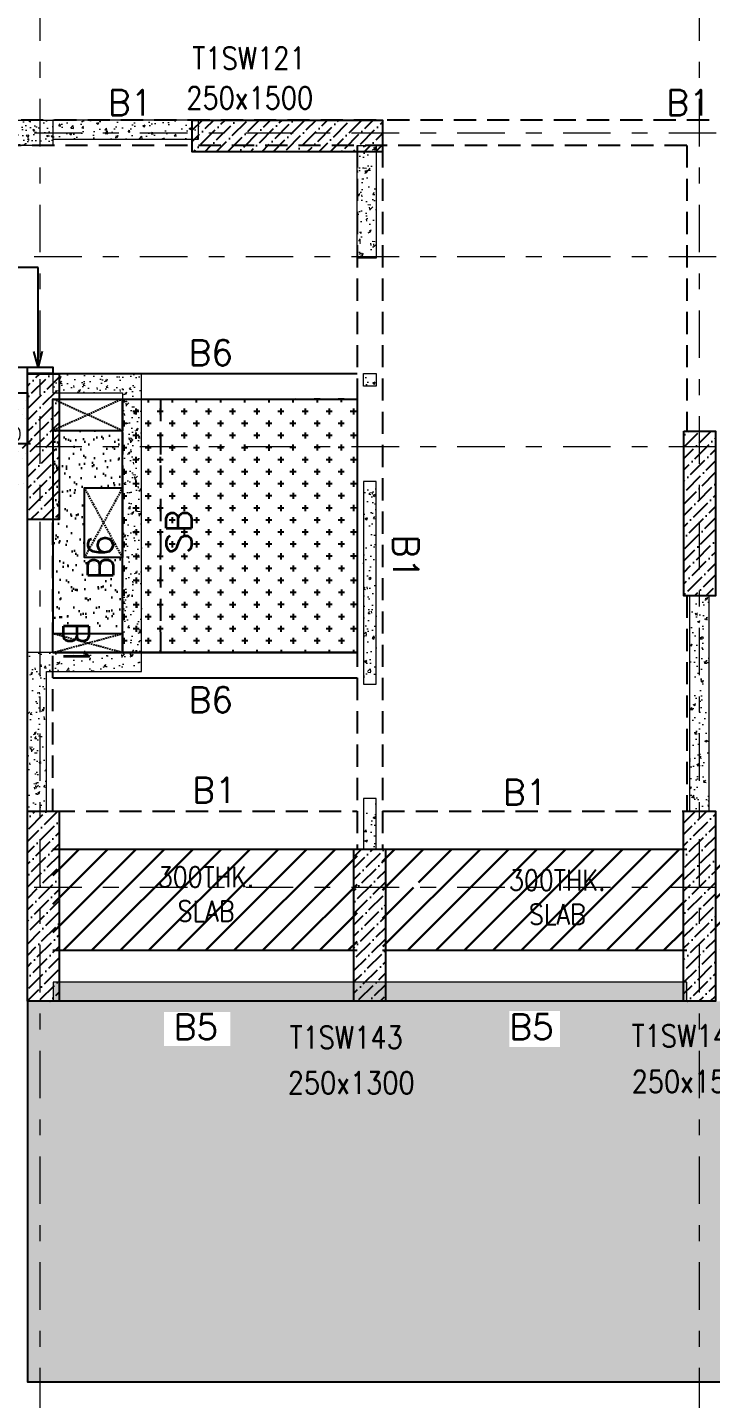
# Model space of a CAD drawing. Header units: millimetres. Extents: x 1078357 to 1340092, y -4684019 to -4550360.
# Drawn here: x 1166250 to 1171638, y -4592744 to -4581931 of the extents above; entities that cross this region are included whole.
import ezdxf

# ---------------------------------------------------------------- set-up
doc = ezdxf.new("R2010")
doc.units = ezdxf.units.MM
doc.header["$PDMODE"] = 35
for name, pattern in [('CONTINOUS', [0]), ('DGN STYLE 7', [8.34, 3.75, -1.67, 1.25, -1.67]), ('HIDDEN', [0.375, 0.25, -0.125]), ('New Retail block$0$CONTINOUS', [0])]:
    doc.linetypes.add(name, pattern=pattern)
doc.layers.get('0').update_dxf_attribs({"lineweight": 0})
doc.layers.get('Defpoints').update_dxf_attribs({"lineweight": 0})
for name, color, linetype in [('DROP SLAB', 8, 'Continuous'), ('S-BEAM', 3, 'Continuous'), ('S-BEAM-IDEN', 6, 'Continuous'), ('S-COL_STOP', 12, 'Continuous'), ('S-CUTOUT', 8, 'Continuous'), ('S-SLAB-PROJECTION', 2, 'New Retail block$0$CONTINOUS'), ('S-SLAB-STOP', 8, 'New Retail block$0$CONTINOUS')]:
    doc.layers.add(name, color=color, linetype=linetype)
for name, color, linetype, lineweight in [('GRID LINE', 8, 'Continuous', 0), ('HATCH', 8, 'Continuous', 30), ('S-COL-IDEN', 30, 'Continuous', 25), ('S-NON STR RCC WALL', 8, 'Continuous', 0), ('SLAB THK.', 6, 'Continuous', 0)]:
    doc.layers.add(name, color=color, linetype=linetype, lineweight=lineweight)
doc.styles.add('Roman', font='romans')
doc.styles.add('ROMANS', font='romans.shx', dxfattribs={"width": 0.85})
doc.dimstyles.new('HARESH', dxfattribs={"dimtxt": 150, "dimasz": 75, "dimexe": 0, "dimexo": 0, "dimgap": 25, "dimtad": 1, "dimdec": 0, "dimdsep": 46, "dimtxsty": 'Roman', "dimblk": 'OBLIQUE', "dimcen": 225, "dimdle": 25, "dimclrd": 2, "dimclre": 2, "dimclrt": 7, "dimadec": 8, "dimazin": 1, "dimtfac": 1, "dimtdec": 0, "dimtmove": 0, "dimatfit": 0, "dimfxl": 1, "dimlwd": -1, "dimlwe": -1, "dimarcsym": 0})
pattern_1 = [(45, (2236684.96, -9406181.02), (33.67596045, 123.4785217), [158.75, -31.75, 0, -31.75])]

# ---------------------------------------------------------------- blocks, each defined once
blk = doc.blocks.new('_Oblique')
at = {"color": 0, "linetype": 'ByBlock', "lineweight": -2}
blk.add_line((-0.5, -0.5), (0.5, 0.5), dxfattribs=at)
blk = doc.blocks.new('*D558')
at = {"layer": 'Defpoints', "color": 0, "ltscale": 700, "transparency": 16777216}
for p in [(1165575, -4584812, 0), (1166250, -4584812, 0), (1166250, -4585212)]:
    blk.add_point(p, dxfattribs=at)
at = {"layer": 'S-BEAM-IDEN', "color": 2, "ltscale": 700, "transparency": 16777216}
for p, q in [((1165575, -4584812), (1165575, -4585212)), ((1166250, -4584812), (1166250, -4585212)), ((1165550, -4585212), (1166275, -4585212))]:
    blk.add_line(p, q, dxfattribs=at)
at = {"layer": 'S-BEAM-IDEN', "color": 2, "ltscale": 700, "transparency": 16777216, "xscale": 75, "yscale": 75, "zscale": 75, "rotation": 180}
blk.add_blockref('_Oblique', (1165575, -4585212), dxfattribs=at)
at = {"layer": 'S-BEAM-IDEN', "color": 2, "ltscale": 700, "transparency": 16777216, "xscale": 75, "yscale": 75, "zscale": 75}
blk.add_blockref('_Oblique', (1166250, -4585212), dxfattribs=at)
at = {"layer": 'S-BEAM-IDEN', "ltscale": 700, "transparency": 16777216, "insert": (1165913, -4585137), "char_height": 150, "attachment_point": 5, "style": 'Roman'}
blk.add_mtext('{\\H0.666667x;200x650}', dxfattribs=at)

msp = doc.modelspace()

# ---------------------------------------------------------------- hatches: boundary and pattern name
at = {"layer": 'DROP SLAB'}
h = msp.add_hatch(dxfattribs=at)
h.set_pattern_fill('CROSS', color=8, scale=15, angle=0.03079)
h.set_pattern_definition([(180.03079016, (-5442415.44, 23516052.49), (-95.19879988, -95.3011726), [47.625, -142.875]), (270.03079016, (-5442439.27, 23516076.29), (95.3011726, -95.19879988), [47.625, -142.875])])
h.paths.add_polyline_path([(1167000.4, -4584861.5), (1168850.4, -4584861.5), (1168850.4, -4586861.2), (1167000.4, -4586861.2)])
at = {"layer": 'HATCH'}
h = msp.add_hatch(dxfattribs=at)
h.set_pattern_fill('AR-SAND', color=8, scale=3, angle=179.97015)
h.set_pattern_definition([(37.47015413, (-3947482.23, 18781897.11), (-4.72361136, 146.8264517), [0, -115.824, 0, -129.54, 0, -123.825]), (7.4701541, (-3947482.23, 18781897.11), (134.9689868, 214.9772528), [0, -62.484, 0, -104.394, 0, -40.005]), (327.4701541, (-3947575.95, 18781897.16), (237.2979035, 0.3075449), [0, -38.1, 0, -137.16, 0, -179.07]), (317.4701541, (-3947575.95, 18781897.16), (229.1017424, 66.759465), [0, -19.05, 0, -89.916, 0, -102.87])])
h.paths.add_polyline_path([(1166250.7, -4584811.5), (1163800.8, -4584811.5), (1163800.7, -4585561.4), (1166250.7, -4585561.4)])
h = msp.add_hatch(dxfattribs=at)
h.set_pattern_fill('AR-SAND', color=8, scale=3, angle=180.02985)
h.set_pattern_definition([(37.47015413, (-5055217.64, 23689863.97), (-4.72361136, 146.8264517), [0, -115.824, 0, -129.54, 0, -123.825]), (7.4701541, (-5055217.64, 23689863.97), (134.9689868, 214.9772528), [0, -62.484, 0, -104.394, 0, -40.005]), (327.47015413, (-5055311.37, 23689864.02), (237.29790347, 0.3075449), [0, -38.1, 0, -137.16, 0, -179.07]), (317.4701541, (-5055311.37, 23689864.02), (229.1017424, 66.759465), [0, -19.05, 0, -89.916, 0, -102.87])])
h.paths.add_polyline_path([(1166450.4, -4586711.5), (1167000.4, -4586711.5), (1167000.4, -4586111.4), (1166700.4, -4586111.4), (1166700.4, -4585561.5), (1167000.4, -4585561.5), (1167000.4, -4585111.5), (1166450.4, -4585111.5)])
at = {"layer": 'HATCH', "ltscale": 1000}
h = msp.add_hatch(dxfattribs=at)
h.set_pattern_fill('ANSI31', color=8, scale=50, angle=180)
h.set_pattern_definition([(225, (-23084.82, 143650.3), (112.2532015, -112.2532015), [])])
h.paths.add_polyline_path([(1168850.4, -4589211.5), (1168850.4, -4588411.4), (1166450.4, -4588411.4), (1166450.4, -4589211.5)])
h = msp.add_hatch(dxfattribs=at)
h.set_pattern_fill('ANSI31', color=8, scale=50, angle=180)
h.set_pattern_definition([(225, (-1120309.54, 4827669.49), (112.2532015, -112.2532015), [])])
h.paths.add_polyline_path([(1169054, -4589211.5), (1171425.5, -4589211.5), (1171418.2, -4588411.3), (1169046.8, -4588411.3)])
h.paths.add_polyline_path([(1171675.4, -4588411.3), (1171675.5, -4589211.5), (1174050.4, -4589211.5), (1174050.4, -4588411.3)])
h.paths.add_polyline_path([(1176625.4, -4588411.4), (1174275.4, -4588411.4), (1174250.4, -4589211.5), (1176600.4, -4589211.5)])
h.paths.add_polyline_path([(1169334.3, -4588498.6), (1169334.3, -4588865.3), (1169295.6, -4588865.3), (1169295.7, -4588498.6)], flags=16)
h.paths.add_polyline_path([(1174031, -4588498.6), (1174031, -4588865.3), (1174050.4, -4588865.3), (1174050.4, -4588498.6)])
at = {"layer": 'HATCH'}
h = msp.add_hatch(dxfattribs=at)
h.set_pattern_fill('AR-SAND', color=8, scale=3, angle=179.97015)
h.set_pattern_definition([(37.47015413, (-5045932.23, 23465916.23), (-4.72361136, 146.8264517), [0, -115.824, 0, -129.54, 0, -123.825]), (7.4701541, (-5045932.23, 23465916.23), (134.9689868, 214.9772528), [0, -62.484, 0, -104.394, 0, -40.005]), (327.47015413, (-5046025.96, 23465916.28), (237.29790347, 0.3075449), [0, -38.1, 0, -137.16, 0, -179.07]), (317.4701541, (-5046025.96, 23465916.28), (229.1017424, 66.759465), [0, -19.05, 0, -89.916, 0, -102.87])])
h.paths.add_polyline_path([(1175085.5, -4589676.1), (1175085.5, -4589979.5), (1175486, -4589979.5), (1175486, -4589676.1)])
h.paths.add_polyline_path([(1172681.2, -4589669.4), (1172681.2, -4589958.8), (1173091.3, -4589958.8), (1173091.3, -4589669.4)])
h.paths.add_polyline_path([(1170051.4, -4589688.7), (1170051.4, -4589971.8), (1170450.2, -4589971.8), (1170450.2, -4589688.7)])
h.paths.add_polyline_path([(1167327.6, -4589694.5), (1167327.6, -4589963.7), (1167849.5, -4589963.7), (1167849.5, -4589694.5)])
h.paths.add_polyline_path([(1171650.4, -4589611.6), (1171450.5, -4589611.6), (1171450.5, -4589611.6), (1166453.4, -4589611.6), (1166250.4, -4589611.6), (1166250.4, -4592611.6), (1176850.4, -4592611.6), (1176850.4, -4589611.6), (1176647.5, -4589611.6), (1171650.4, -4589611.6)])
h.paths.add_polyline_path([(1169093.9, -4589636.7), (1169093.9, -4589661.9), (1169093.9, -4589611.6), (1169093.9, -4589586.5)])
h.paths.add_polyline_path([(1173377.8, -4589661.9), (1173801.6, -4589661.9), (1173801.6, -4589611.6), (1173377.8, -4589611.6)])
at = {"layer": 'S-COL_STOP', "lineweight": 25}
h = msp.add_hatch(dxfattribs=at)
h.set_pattern_fill('ANSI36', color=8, scale=20)
h.set_pattern_definition(pattern_1)
h.paths.add_polyline_path([(1167550.6, -4582661.5), (1169050.6, -4582661.5), (1169050.6, -4582911.5), (1167550.6, -4582911.5)])
h = msp.add_hatch(dxfattribs=at)
h.set_pattern_fill('ANSI36', color=8, scale=20)
h.set_pattern_definition(pattern_1)
h.paths.add_polyline_path([(1166250.6, -4584661.6), (1166500.6, -4584661.6), (1166500.6, -4585811.6), (1166250.6, -4585811.6)])
h = msp.add_hatch(dxfattribs=at)
h.set_pattern_fill('ANSI36', color=8, scale=20)
h.set_pattern_definition(pattern_1)
h.paths.add_polyline_path([(1171426.7, -4585113.7), (1171676.7, -4585113.7), (1171676.7, -4586413.7), (1171426.7, -4586413.7)])
h = msp.add_hatch(dxfattribs=at)
h.set_pattern_fill('ANSI36', color=8, scale=20)
h.set_pattern_definition(pattern_1)
h.paths.add_polyline_path([(1166250.6, -4588111.5), (1166500.6, -4588111.5), (1166500.6, -4589611.5), (1166250.6, -4589611.5)])
h = msp.add_hatch(dxfattribs=at)
h.set_pattern_fill('ANSI36', color=8, scale=20)
h.set_pattern_definition(pattern_1)
h.paths.add_polyline_path([(1171425.6, -4588111.5), (1171675.6, -4588111.5), (1171675.6, -4589611.5), (1171425.6, -4589611.5)])
h = msp.add_hatch(dxfattribs=at)
h.set_pattern_fill('ANSI36', color=8, scale=20)
h.set_pattern_definition(pattern_1)
h.paths.add_polyline_path([(1169075.6, -4588411.5), (1169075.6, -4589611.3), (1168825.6, -4589611.3), (1168825.6, -4588411.5)])
at = {"layer": 'S-NON STR RCC WALL'}
h = msp.add_hatch(dxfattribs=at)
h.set_pattern_fill('AR-CONC', color=8, scale=20, angle=90)
h.set_pattern_definition([(140, (-2031724.39, -7117881.09), (12.550427, 143.4520365), [15, -165]), (85, (-2031724.39, -7117881.09), (-150.438427, -27.7502667), [12, -132]), (190.4514445, (-2031723.35, -7117869.13), (-137.887998, 115.7017693), [12.7480384, -140.2284224]), (136.1842, (-2031764.4, -7117881.09), (33.103856, 213.448266), [22.5, -247.5]), (186.6356355, (-2031761.63, -7117863.3), (-194.82372, 186.932389), [19.122068, -210.342752]), (81.184164, (-2031764.4, -7117881.09), (-194.82372, 186.932389), [18, -198]), (111, (-2031754.39, -7117861.09), (80.523778, 119.3814104), [15, -165]), (56, (-2031754.39, -7117861.09), (-145.030009, 48.6630664), [12, -132]), (161.4514447, (-2031747.68, -7117851.14), (-64.5062306, 168.0444753), [12.748038, -140.2284224]), (127.5, (-2031724.39, -7117881.09), (-66.57877077, 2.43197106), [0, -130.4, 0, -134, 0, -132.5]), (97.5, (-2031724.39, -7117881.09), (-78.8823424, 52.6139075), [0, -76.4, 0, -127.4, 0, -50.5]), (57.5, (-2031724.39, -7117925.69), (4.51097435, 106.7644872), [0, -50, 0, -156, 0, -207]), (47.5, (-2031724.39, -7117945.69), (-20.0209965, 116.6372339), [0, -65, 0, -103.6, 0, -147])])
h.paths.add_polyline_path([(1165775.6, -4582661.6), (1166450.6, -4582661.6), (1166450.6, -4582861.5), (1165775.6, -4582861.5)])
at = {"layer": 'S-NON STR RCC WALL', "ltscale": 700}
h = msp.add_hatch(dxfattribs=at)
h.set_pattern_fill('AR-CONC', color=256)
h.set_pattern_definition([(50, (1135584.19, -4398608.3), (182.18467, -15.93909), [19.05, -209.55]), (355, (1135584.19, -4398608.3), (-35.24342, 191.05685), [15.24, -167.64058]), (100.45144, (1135599.37, -4398609.62), (146.94125, 175.11775), [16.19, -178.09024]), (46.1842, (1135584.2, -4398557.5), (271.07904, -42.04233), [28.575, -314.325]), (96.63556, (1135606.78, -4398561), (237.40413, 247.42612), [24.28502, -267.1356]), (351.18415, (1135584.2, -4398557.5), (237.40413, 247.42612), [22.85997, -251.45973]), (21, (1135609.59, -4398570.2), (151.61439, -102.2652), [19.05, -209.55]), (326, (1135609.59, -4398570.2), (61.80203, 184.18797), [15.24, -167.64]), (71.45144, (1135622.23, -4398578.72), (213.41642, 81.92277), [16.19, -178.08994]), (37.5, (1135584.19, -4398608.294), (3.088603, 84.55504), [0, -165.608, 0, -170.18, 0, -168.275]), (7.5, (1135584.19, -4398608.29), (66.819663, 100.180575), [0, -97.028, 0, -161.798, 0, -64.135]), (327.5, (1135527.55, -4398608.294), (135.590595, -5.728744), [0, -63.5, 0, -198.12, 0, -262.89]), (317.5, (1135502.15, -4398608.3), (148.12918, 25.42649), [0, -82.55, 0, -131.572, 0, -186.69])])
h.paths.add_polyline_path([(1167600.4, -4582661.5), (1166450.4, -4582661.5), (1166450.4, -4582811.5), (1167600.4, -4582811.5)])
at = {"layer": 'S-NON STR RCC WALL'}
h = msp.add_hatch(dxfattribs=at)
h.set_pattern_fill('AR-CONC', color=256, angle=180)
h.set_pattern_definition([(50, (-6282684.39, 28294667.48), (182.184669, -15.93908554), [19.05, -209.55]), (355, (-6282684.39, 28294667.48), (-35.2434214, 191.0568452), [15.24, -167.6405842]), (100.4514447, (-6282669.2, 28294666.15), (146.9412471, 175.1177519), [16.1900088, -178.0902446]), (46.1842, (-6282684.4, 28294718.28), (271.0790409, -42.042328), [28.575, -314.325]), (96.6355576, (-6282661.8, 28294714.78), (237.404134, 247.4261246), [24.2850231, -267.1356082]), (351.1841512, (-6282684.4, 28294718.28), (237.404134, 247.4261246), [22.859967, -251.459732]), (21, (-6282658.99, 28294705.58), (151.6143913, -102.2651982), [19.05, -209.55]), (326, (-6282658.99, 28294705.58), (61.8020283, 184.1879661), [15.24, -167.64]), (71.451445, (-6282646.36, 28294697.06), (213.4164193, 81.9227689), [16.1900088, -178.0899376]), (37.5, (-6282684.39, 28294667.48), (3.08860325, 84.55503887), [0, -165.608, 0, -170.18, 0, -168.275]), (7.5, (-6282684.39, 28294667.48), (66.8196625, 100.18057482), [0, -97.028, 0, -161.798, 0, -64.135]), (327.5, (-6282741.03, 28294667.48), (135.59059517, -5.72874399), [0, -63.5, 0, -198.12, 0, -262.89]), (317.5, (-6282766.43, 28294667.48), (148.1291814, 25.42649103), [0, -82.55, 0, -131.572, 0, -186.69])])
h.paths.add_polyline_path([(1168850.4, -4582861.5), (1169000.4, -4582861.5), (1169000.4, -4583751.4), (1168850.4, -4583751.4)])
h = msp.add_hatch(dxfattribs=at)
h.set_pattern_fill('AR-CONC', color=256, angle=180)
h.set_pattern_definition([(50, (-5225719.91, 23613938.34), (182.184669, -15.93908554), [19.05, -209.55]), (355, (-5225719.9, 23613938.34), (-35.2434214, 191.0568452), [15.24, -167.6405842]), (100.4514447, (-5225704.73, 23613937.02), (146.9412471, 175.1177519), [16.1900088, -178.0902446]), (46.1842, (-5225719.9, 23613989.14), (271.0790409, -42.042328), [28.575, -314.325]), (96.6355576, (-5225697.32, 23613985.64), (237.404134, 247.4261246), [24.2850231, -267.1356082]), (351.1841512, (-5225719.9, 23613989.14), (237.404134, 247.4261246), [22.859967, -251.459732]), (21, (-5225694.51, 23613976.44), (151.6143913, -102.2651982), [19.05, -209.55]), (326, (-5225694.5, 23613976.44), (61.8020283, 184.1879661), [15.24, -167.64]), (71.451445, (-5225681.87, 23613967.92), (213.4164193, 81.9227689), [16.1900088, -178.0899376]), (37.5, (-5225719.91, 23613938.345), (3.08860325, 84.55503887), [0, -165.608, 0, -170.18, 0, -168.275]), (7.5, (-5225719.91, 23613938.345), (66.8196625, 100.18057482), [0, -97.028, 0, -161.798, 0, -64.135]), (327.5, (-5225776.55, 23613938.345), (135.59059517, -5.728744), [0, -63.5, 0, -198.12, 0, -262.89]), (317.5, (-5225801.95, 23613938.34), (148.1291814, 25.42649103), [0, -82.55, 0, -131.572, 0, -186.69])])
h.paths.add_polyline_path([(1167150.4, -4587011.5), (1167150.4, -4584661.5), (1166450.4, -4584661.5), (1166450.4, -4584811.5), (1167000.4, -4584811.5), (1167000.4, -4586861.5), (1166250.4, -4586861.5), (1166250.4, -4588111.4), (1166400.4, -4588111.4), (1166400.4, -4587011.5)])
h = msp.add_hatch(dxfattribs=at)
h.set_pattern_fill('AR-CONC', color=256, angle=180)
h.set_pattern_definition([(50, (2266175.31, -9075725.49), (182.184669, -15.9390855), [19.05, -209.55]), (355, (2266175.31, -9075725.49), (-35.2434214, 191.056845), [15.24, -167.640584]), (100.4514447, (2266190.5, -9075726.82), (146.941247, 175.117752), [16.190009, -178.0902446]), (46.1842, (2266175.31, -9075674.69), (271.079041, -42.042328), [28.575, -314.325]), (96.6355576, (2266197.9, -9075678.2), (237.404134, 247.426125), [24.285023, -267.135608]), (351.184151, (2266175.3, -9075674.7), (237.404134, 247.426125), [22.859967, -251.459732]), (21, (2266200.71, -9075687.39), (151.6143913, -102.265198), [19.05, -209.55]), (326, (2266200.71, -9075687.39), (61.802028, 184.187966), [15.24, -167.64]), (71.451445, (2266213.35, -9075695.91), (213.416419, 81.922769), [16.190009, -178.0899376]), (37.5, (2266175.314, -9075725.49), (3.08860325, 84.5550389), [0, -165.608, 0, -170.18, 0, -168.275]), (7.5, (2266175.31, -9075725.49), (66.8196625, 100.1805748), [0, -97.028, 0, -161.798, 0, -64.135]), (327.5, (2266118.67, -9075725.49), (135.5905952, -5.728744), [0, -63.5, 0, -198.12, 0, -262.89]), (317.5, (2266093.27, -9075725.49), (148.1291814, 25.426491), [0, -82.55, 0, -131.572, 0, -186.69])])
h.paths.add_polyline_path([(1168900.4, -4584661.3), (1169000.4, -4584661.3), (1169000.4, -4584761.3), (1168900.4, -4584761.3)])
h = msp.add_hatch(dxfattribs=at)
h.set_pattern_fill('AR-CONC', color=256, angle=180)
h.set_pattern_definition([(50, (2266188.53, -9074360.82), (182.184669, -15.9390855), [19.05, -209.55]), (355, (2266188.53, -9074360.82), (-35.2434214, 191.056845), [15.24, -167.640584]), (100.4514447, (2266203.71, -9074362.15), (146.941247, 175.117752), [16.190009, -178.0902446]), (46.1842, (2266188.53, -9074310.02), (271.079041, -42.042328), [28.575, -314.325]), (96.6355576, (2266211.12, -9074313.53), (237.404134, 247.426125), [24.285023, -267.135608]), (351.184151, (2266188.53, -9074310.02), (237.404134, 247.426125), [22.859967, -251.459732]), (21, (2266213.93, -9074322.72), (151.6143913, -102.265198), [19.05, -209.55]), (326, (2266213.93, -9074322.72), (61.802028, 184.187966), [15.24, -167.64]), (71.451445, (2266226.56, -9074331.24), (213.416419, 81.922769), [16.190009, -178.0899376]), (37.5, (2266188.53, -9074360.82), (3.08860325, 84.5550389), [0, -165.608, 0, -170.18, 0, -168.275]), (7.5, (2266188.53, -9074360.82), (66.8196625, 100.1805748), [0, -97.028, 0, -161.798, 0, -64.135]), (327.5, (2266131.886, -9074360.82), (135.5905952, -5.728744), [0, -63.5, 0, -198.12, 0, -262.89]), (317.5, (2266106.49, -9074360.82), (148.1291814, 25.426491), [0, -82.55, 0, -131.572, 0, -186.69])])
h.paths.add_polyline_path([(1168900.4, -4587111.3), (1169000.4, -4587111.3), (1169000.4, -4585511.3), (1168900.4, -4585511.3)])
at = {"layer": 'S-NON STR RCC WALL', "ltscale": 700}
h = msp.add_hatch(dxfattribs=at)
h.set_pattern_fill('AR-CONC', color=256)
h.set_pattern_definition([(50, (38359.47, 285410.9), (182.184669, -15.9390855), [19.05, -209.55]), (355, (38359.47, 285410.9), (-35.2434214, 191.056845), [15.24, -167.640584]), (100.4514447, (38374.66, 285409.56), (146.941247, 175.117752), [16.190009, -178.0902446]), (46.1842, (38359.47, 285461.7), (271.079041, -42.042328), [28.575, -314.325]), (96.6355576, (38382.06, 285458.2), (237.404134, 247.426125), [24.285023, -267.135608]), (351.184151, (38359.47, 285461.7), (237.404134, 247.426125), [22.859967, -251.459732]), (21, (38384.87, 285449), (151.6143913, -102.265198), [19.05, -209.55]), (326, (38384.87, 285449), (61.802028, 184.187966), [15.24, -167.64]), (71.451445, (38397.51, 285440.47), (213.416419, 81.922769), [16.190009, -178.0899376]), (37.5, (38359.475, 285410.89), (3.08860325, 84.5550389), [0, -165.608, 0, -170.18, 0, -168.275]), (7.5, (38359.475, 285410.89), (66.8196625, 100.1805748), [0, -97.028, 0, -161.798, 0, -64.135]), (327.5, (38302.83, 285410.89), (135.5905952, -5.728744), [0, -63.5, 0, -198.12, 0, -262.89]), (317.5, (38277.43, 285410.89), (148.1291814, 25.426491), [0, -82.55, 0, -131.572, 0, -186.69])])
h.paths.add_polyline_path([(1171475.4, -4586411.4), (1171625.4, -4586411.4), (1171625.4, -4588111.4), (1171475.4, -4588111.4)])
at = {"layer": 'S-NON STR RCC WALL'}
h = msp.add_hatch(dxfattribs=at)
h.set_pattern_fill('AR-CONC', color=256, angle=180)
h.set_pattern_definition([(50, (1168963.81, -4390341.64), (182.18467, -15.93909), [19.05, -209.55]), (355, (1168963.81, -4390341.64), (-35.24342, 191.05685), [15.24, -167.64058]), (100.45144, (1168979, -4390342.96), (146.94125, 175.11775), [16.19001, -178.09024]), (46.1842, (1168963.81, -4390290.84), (271.07904, -42.04233), [28.575, -314.325]), (96.63556, (1168986.4, -4390294.34), (237.40413, 247.42612), [24.28502, -267.1356]), (351.18415, (1168963.8, -4390290.84), (237.40413, 247.42612), [22.85997, -251.45973]), (21, (1168989.21, -4390303.54), (151.61439, -102.2652), [19.05, -209.55]), (326, (1168989.21, -4390303.54), (61.80203, 184.18797), [15.24, -167.64]), (71.45144, (1169001.85, -4390312.06), (213.41642, 81.92277), [16.19001, -178.08994]), (37.5, (1168963.81, -4390341.636), (3.088603, 84.555039), [0, -165.608, 0, -170.18, 0, -168.275]), (7.5, (1168963.81, -4390341.64), (66.819663, 100.180575), [0, -97.028, 0, -161.798, 0, -64.135]), (327.5, (1168907.17, -4390341.636), (135.590595, -5.728744), [0, -63.5, 0, -198.12, 0, -262.89]), (317.5, (1168881.77, -4390341.64), (148.12918, 25.42649), [0, -82.55, 0, -131.572, 0, -186.69])])
h.paths.add_polyline_path([(1168900.4, -4588411.8), (1169000.4, -4588411.8), (1169000.4, -4588011.3), (1168900.4, -4588011.3)])
h = msp.add_hatch(dxfattribs=at)
h.set_pattern_fill('AR-CONC', color=256, angle=180)
h.set_pattern_definition([(50, (-6322944.62, 28297957.53), (182.184669, -15.93908554), [19.05, -209.55]), (355, (-6322944.62, 28297957.53), (-35.2434214, 191.0568452), [15.24, -167.6405842]), (100.4514447, (-6322929.44, 28297956.2), (146.9412471, 175.1177519), [16.1900088, -178.0902446]), (46.1842, (-6322944.62, 28298008.33), (271.0790409, -42.042328), [28.575, -314.325]), (96.6355576, (-6322922.03, 28298004.83), (237.404134, 247.4261246), [24.2850231, -267.1356082]), (351.1841512, (-6322944.62, 28298008.33), (237.404134, 247.4261246), [22.859967, -251.459732]), (21, (-6322919.22, 28297995.63), (151.6143913, -102.2651982), [19.05, -209.55]), (326, (-6322919.22, 28297995.63), (61.8020283, 184.1879661), [15.24, -167.64]), (71.451445, (-6322906.59, 28297987.11), (213.4164193, 81.9227689), [16.1900088, -178.0899376]), (37.5, (-6322944.623, 28297957.53), (3.08860325, 84.55503887), [0, -165.608, 0, -170.18, 0, -168.275]), (7.5, (-6322944.62, 28297957.53), (66.8196625, 100.18057482), [0, -97.028, 0, -161.798, 0, -64.135]), (327.5, (-6323001.265, 28297957.53), (135.59059517, -5.72874399), [0, -63.5, 0, -198.12, 0, -262.89]), (317.5, (-6323026.67, 28297957.53), (148.1291814, 25.42649103), [0, -82.55, 0, -131.572, 0, -186.69])])
h.paths.add_polyline_path([(1166453.3, -4589611.5), (1171450.4, -4589611.5), (1171450.4, -4589461.5), (1166453.3, -4589461.5)])

# ---------------------------------------------------------------- linework, layer by layer
at = {"layer": 'GRID LINE', "linetype": 'DGN STYLE 7', "ltscale": 100, "elevation": 0}
for points in [[(1166350.4, -4592877.8), (1166350.4, -4570606.9)], [(1171550.4, -4592877.8), (1171550.4, -4570606.9)], [(1111260.2, -4582761.5), (1206623.6, -4582761.5)], [(1111260.2, -4583736.5), (1206623.6, -4583736.5)], [(1111260.2, -4585236.5), (1206623.6, -4585236.5)], [(1111260.2, -4588711.5), (1206623.6, -4588711.5)]]:
    msp.add_lwpolyline(points, dxfattribs=at)
at = {"layer": 'S-BEAM', "linetype": 'HIDDEN', "ltscale": 700}
for p, q in [((1177925.6, -4582661.5, 0), (1165775.6, -4582661.5, 0)), ((1171450.4, -4582861.5, 0), (1165775.6, -4582861.5, 0)), ((1168850.4, -4582861.5, 0), (1168850.4, -4588411.5, 0)), ((1169050.4, -4582861.5, 0), (1169050.4, -4588411.5, 0)), ((1171450.4, -4582861.5, 0), (1171450.4, -4585111.4, 0)), ((1165575.5, -4584611.4, 0), (1166250.4, -4584611.4, 0)), ((1167000.3, -4584861.7, 0), (1167000.3, -4586861.5, 0)), ((1167300.3, -4584861.7, 0), (1167300.3, -4586861.5, 0)), ((1166450.4, -4588111.4, 0), (1166450.4, -4585811.4, 0)), ((1171450.4, -4586411.4, 0), (1171450.4, -4588111.4, 0)), ((1166450.4, -4588111.4, 50), (1168850.4, -4588111.4, 50)), ((1169050.4, -4588111.4, 50), (1171425.4, -4588111.4, 50))]:
    msp.add_line(p, q, dxfattribs=at)
at = {"layer": 'S-BEAM', "ltscale": 700}
for p, q in [((1166450.9, -4584661.5, 0), (1168850.7, -4584661.4, 0)), ((1166450.8, -4587061.3, 0), (1168850.8, -4587061.2, 0))]:
    msp.add_line(p, q, dxfattribs=at)
at = {"layer": 'S-BEAM', "linetype": 'CONTINOUS', "ltscale": 700}
for p, q in [((1165575.4, -4584811.4, 0), (1166250.6, -4584811.4, 0)), ((1166250.4, -4588111.4, 0), (1166250.4, -4585811.4, 0)), ((1171450.4, -4589611.5, 0), (1166450.4, -4589611.5, 0))]:
    msp.add_line(p, q, dxfattribs=at)
at = {"layer": 'S-BEAM', "linetype": 'Continuous', "ltscale": 700}
for p, q in [((1166450.9, -4584861.5, 0), (1168850.7, -4584861.4, 0)), ((1166450.8, -4586861.3, 0), (1168850.8, -4586861.2, 0)), ((1166450.4, -4588411.4, 50), (1168850.4, -4588411.4, 50)), ((1169050.4, -4588411.4, 50), (1171450.4, -4588411.3, 50)), ((1168850.4, -4589211.5, 0), (1166450.4, -4589211.5, 0)), ((1171450.4, -4589211.5, 0), (1169050.4, -4589211.5, 0))]:
    msp.add_line(p, q, dxfattribs=at)
at = {"layer": 'S-BEAM', "linetype": 'Continuous', "ltscale": 700, "elevation": 0}
msp.add_lwpolyline([(1166450.4, -4584661.5), (1166250.4, -4584661.5), (1166250.4, -4584611.3), (1166450.4, -4584611.3)], close=True, dxfattribs=at)
at = {"layer": 'S-COL_STOP', "lineweight": 25, "elevation": 0}
for points in [[(1167550.6, -4582661.5), (1169050.6, -4582661.5), (1169050.6, -4582911.5), (1167550.6, -4582911.5)], [(1166250.6, -4584661.6), (1166500.6, -4584661.6), (1166500.6, -4585811.6), (1166250.6, -4585811.6)], [(1171426.7, -4585113.7), (1171676.7, -4585113.7), (1171676.7, -4586413.7), (1171426.7, -4586413.7)], [(1166250.6, -4588111.5), (1166500.6, -4588111.5), (1166500.6, -4589611.5), (1166250.6, -4589611.5)], [(1171425.6, -4588111.5), (1171675.6, -4588111.5), (1171675.6, -4589611.5), (1171425.6, -4589611.5)], [(1168825.6, -4588411.5), (1169075.6, -4588411.5), (1169075.6, -4589611.3), (1168825.6, -4589611.3)]]:
    msp.add_lwpolyline(points, close=True, dxfattribs=at)
at = {"layer": 'S-CUTOUT', "linetype": 'HIDDEN', "ltscale": 50}
for p, q in [((1167000.4, -4584861.5, 0), (1166450.4, -4585111.5, 0)), ((1167000.4, -4585111.5, 0), (1166450.6, -4584861.5, 0)), ((1167000.5, -4586111.5, 0), (1166700.4, -4585561.5, 0)), ((1167000.5, -4585561.5, 0), (1166700.4, -4586111.5, 0)), ((1166999.6, -4586861.3, 0), (1166450.4, -4586711.5, 0)), ((1166450.4, -4586861.5, 0), (1167000.4, -4586711.5, 0))]:
    msp.add_line(p, q, dxfattribs=at)
at = {"layer": 'S-CUTOUT', "linetype": 'CONTINOUS', "ltscale": 500, "elevation": 0}
for points in [[(1167000.4, -4585111.5), (1166450.6, -4585111.5), (1166450.6, -4584861.5), (1167000.4, -4584861.5)], [(1167000.4, -4586111.5), (1166700.4, -4586111.5), (1166700.4, -4585561.5), (1167000.4, -4585561.5)], [(1167000.4, -4586861.3), (1166450.4, -4586861.3), (1166450.4, -4586711.5), (1167000.4, -4586711.5)]]:
    msp.add_lwpolyline(points, close=True, dxfattribs=at)
at = {"layer": 'S-NON STR RCC WALL', "elevation": 0}
for points in [[(1165775.6, -4582661.6), (1166450.6, -4582661.6), (1166450.6, -4582861.5), (1165775.6, -4582861.5)], [(1167150.4, -4587011.5), (1167150.4, -4584661.5), (1166450.4, -4584661.5), (1166450.4, -4584811.5), (1167000.4, -4584811.5), (1167000.4, -4586861.5), (1166250.4, -4586861.5), (1166250.4, -4588111.4), (1166400.4, -4588111.4), (1166400.4, -4587011.5)], [(1168900.4, -4588411.8), (1169000.4, -4588411.8), (1169000.4, -4588011.3), (1168900.4, -4588011.3)], [(1166453.3, -4589611.5), (1171450.4, -4589611.5), (1171450.4, -4589461.5), (1166453.3, -4589461.5)]]:
    msp.add_lwpolyline(points, close=True, dxfattribs=at)
at = {"layer": 'S-NON STR RCC WALL', "ltscale": 700, "elevation": 0}
for points in [[(1167600.4, -4582661.5), (1166450.4, -4582661.5), (1166450.4, -4582811.5), (1167600.4, -4582811.5)], [(1168850.4, -4582861.5), (1169000.4, -4582861.5), (1169000.4, -4583751.4), (1168850.4, -4583751.4)], [(1168900.4, -4584661.3), (1169000.4, -4584661.3), (1169000.4, -4584761.3), (1168900.4, -4584761.3)], [(1168900.4, -4587111.3), (1169000.4, -4587111.3), (1169000.4, -4585511.3), (1168900.4, -4585511.3)], [(1171475.4, -4586411.4), (1171625.4, -4586411.4), (1171625.4, -4588111.4), (1171475.4, -4588111.4)]]:
    msp.add_lwpolyline(points, close=True, dxfattribs=at)
at = {"layer": 'S-SLAB-PROJECTION', "ltscale": 700, "elevation": 0}
msp.add_lwpolyline([(1166250.4, -4589611.6), (1166250.4, -4592611.6), (1176850.4, -4592611.6), (1176850.4, -4589611.6)], dxfattribs=at)
at = {"layer": 'S-SLAB-STOP', "linetype": 'CONTINOUS', "ltscale": 500, "elevation": 0}
msp.add_lwpolyline([(1167000.4, -4584861.5), (1168850.4, -4584861.5), (1168850.4, -4586861.2), (1167000.4, -4586861.2)], close=True, dxfattribs=at)
at = {"layer": 'S-SLAB-STOP', "color": 8, "ltscale": 1000, "elevation": 0}
msp.add_lwpolyline([(1166450.4, -4586711.5), (1167000.4, -4586711.5), (1167000.4, -4586111.4), (1166700.4, -4586111.4), (1166700.4, -4585561.5), (1167000.4, -4585561.5), (1167000.4, -4585111.5), (1166450.4, -4585111.5), (1166450.4, -4586711.5)], dxfattribs=at)

# ---------------------------------------------------------------- texts
at = {"layer": 'S-BEAM-IDEN', "linetype": 'HIDDEN', "ltscale": 500, "style": 'ROMANS'}
for rotation, p in [(0.00094, (1166884.3, -4582624.3, -2.7)), (0.00094, (1171287.8, -4582624.3, -2.7)), (269.99906, (1169134.3, -4585932.8, -2.7)), (269.99906, (1166534.3, -4586617.7, -2.7)), (359.99906, (1167548.6, -4588045.6, -2.7)), (359.99906, (1169999.5, -4588063.1, 47.3))]:
    msp.add_text('B1', height=200, rotation=rotation, dxfattribs=at).set_placement(p)
at = {"layer": 'S-BEAM-IDEN', "linetype": 'Continuous', "ltscale": 700, "style": 'ROMANS'}
for s, rotation, p in [('B6', 0.00134, (1167520.3, -4584596.2, -2.7)), ('SB', 90.00094, (1167545, -4586085.8, -2.7)), ('B6', 90.00134, (1166925.9, -4586283.8, -2.7)), ('B6', 0.00134, (1167520.3, -4587333.4, -2.7)), ('B5', 0.00094, (1167402.9, -4589911.9, -2.7)), ('B5', 0.00094, (1170049.2, -4589911.9, -2.7))]:
    msp.add_text(s, height=200, rotation=rotation, dxfattribs=at).set_placement(p)
at = {"layer": 'S-COL-IDEN', "linetype": 'Continuous', "style": 'ROMANS', "width": 0.85}
for s, p in [('T1SW121', (1167552.3, -4582260.9, -320.4)), ('250x1500', (1167503.1, -4582574.3, -320.4)), ('T1SW144', (1171016.6, -4589971.7, -320.4)), ('T1SW143', (1168317.9, -4589983.2, -320.4)), ('250x1300', (1168303.7, -4590341.5, -320.4)), ('250x1500', (1171015.3, -4590331.1, -320.4))]:
    msp.add_text(s, height=175, dxfattribs=at).set_placement(p)
at = {"layer": 'SLAB THK.', "char_height": 162, "width": 162, "attachment_point": 9, "rotation": 359.99906, "style": 'ROMANS'}
for insert in [(1167739.7, -4588982.1, 0), (1167739.7, -4588982.1, 0), (1170509.7, -4589006.6, 0), (1170509.7, -4589006.6, 0)]:
    msp.add_mtext('\\pxqc;300THK.\\PSLAB', dxfattribs=dict(at, insert=insert))

# ---------------------------------------------------------------- dimensions: what is measured, and where the dimension line sits
at = {"layer": 'S-BEAM-IDEN', "ltscale": 700}
dim = msp.add_linear_dim(base=(1166250.3, -4585212.1, 0), p1=(1165575.4, -4584812, 0), p2=(1166250.3, -4584812, 0), text='{\\H0.666667x;200x650}', dimstyle='HARESH', override={"dimtxsty": 'Roman', "dimclre": 2, "dimclrt": 256, "dimtmove": 1}, dxfattribs=at)
dim.commit()
dim.dimension.update_dxf_attribs({"geometry": '*D558', "text_midpoint": (1165912.8, -4585137.1, 0)})

# ---------------------------------------------------------------- leaders
at = {"layer": 'S-BEAM-IDEN', "linetype": 'Continuous', "ltscale": 700}
msp.add_leader([(1166333.9, -4584611.3, 0), (1166333.9, -4583825.1, 0), (1166075.1, -4583825.1, 0)], dimstyle='HARESH', override={"dimasz": 125, "dimgap": 25, "dimtad": 0, "dimclrd": 256, "dimldrblk": 'Open30'}, dxfattribs=at)

doc.saveas('drawing.dxf')
